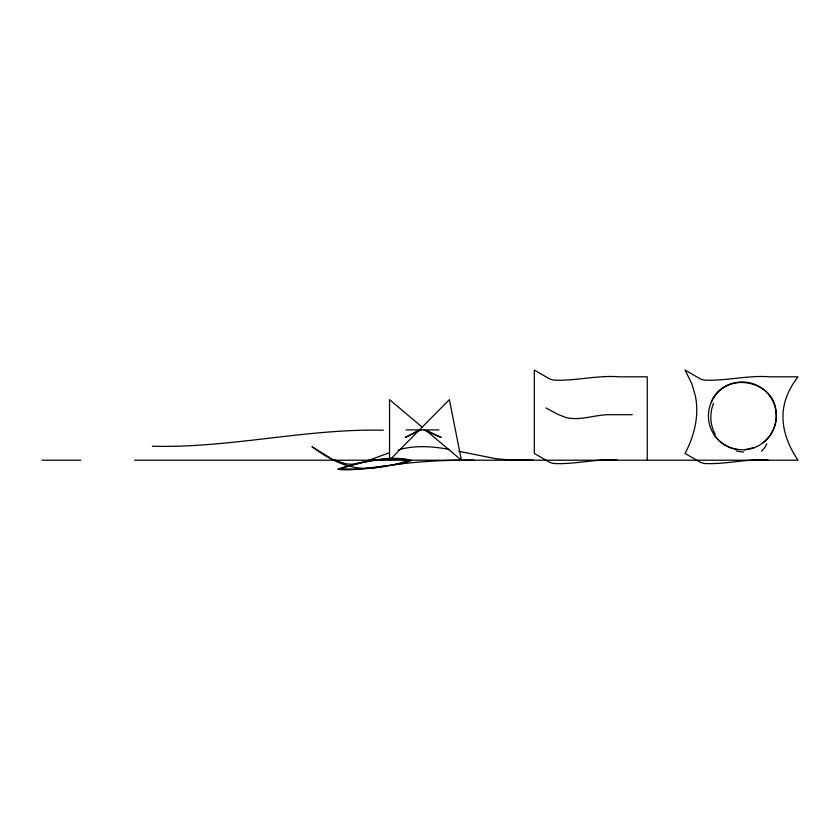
<?xml version="1.0" encoding="UTF-8"?>
<svg xmlns="http://www.w3.org/2000/svg" width="840" height="840" viewBox="0 0 840 840"><rect width="100%" height="100%" fill="white"/><g stroke="black" fill="none" stroke-linecap="round" stroke-linejoin="round"><path stroke-width="1.26" d="M775.876 420.808C774.659 429.356 770.007 437.346 763.182 442.638M711.312 402.171C723.282 370.293 775.772 379.344 776.15 413.532M419.454 429.912L405.248 437.483L420.956 429.912M754.53 447.542L744.639 449.736M389.456 452.707L365.253 461.58L353.367 464.079A46.694 40.037 -88.4 0 1 345.251 463.691L332.209 459.175L311.997 446.649C330.897 461.16 354.155 472.374 378.556 466.935C410.214 461.958 442.218 459.795 474.264 460.215M398.129 449.999C414.645 445.001 432.222 446.271 448.959 449.379M390.842 465.329L404.628 463.029L411.464 460.457C388.679 456.761 363.794 460.866 341.901 468.258L341.723 468.815C363.29 469.781 386.705 467.975 407.159 460.793L406.875 459.239C384.006 455.805 360.381 462.704 338.415 468.731L337.89 469.371C353.441 471.009 369.338 467.45 384.888 466.127M632.258 414.697L611.111 414.697C597.712 414.246 584.787 419.548 571.368 418.415A29.715 24.549 28.6 0 1 565.247 417.249L557.781 414.341L545.99 407.915M406.004 429.912L438.921 429.912M383.355 430.206C305.949 428.474 229.824 448.308 152.387 446.24M42 460.205L80.871 460.205M134.642 460.205L798 460.205C789.925 448.34 783.888 434.627 783.058 420.147A19.1 6.226 -90 0 1 783.143 412.219C784.14 399.2 790.073 387.03 798 376.824L769.954 376.824C747.936 375.018 726.18 381.192 704.351 380.1A12.296 5.271 20 0 1 700.371 378.924L685.052 370.052L691.876 383.911L695.331 395.724A53.592 39.396 -90 0 1 696.759 410.634C696.633 425.607 692.024 440.265 685.052 453.432L700.371 462.305A12.296 5.271 20 0 0 704.351 463.481C725.571 464.688 746.707 458.462 768.106 460.205M617.369 460.205C595.97 458.462 574.823 464.688 553.613 463.481A12.296 5.271 20 0 1 549.623 462.305L534.313 453.432L534.313 370.052L549.623 378.924A12.296 5.271 20 0 0 553.613 380.1C575.432 381.192 597.198 375.018 619.216 376.824L647.262 376.824L647.262 460.205M533.442 460.205L504.725 459.522A76.261 31.353 0 0 1 495.264 458.577L458.787 451.322M737.163 449.421C727.976 448.056 719.481 442.701 714.294 435.005M423.959 429.912L441.168 437.483L426.584 430.458M422.468 427.392L389.54 399.62L389.54 460.205L449.379 399.62L461.381 460.205L426.457 430.752M776.275 413.459A13.041 4.987 -89 0 1 775.981 420.924M715.239 434.301A32.645 28.675 -82.5 0 1 713.538 403.263M743.631 451.983A52.973 32.592 -47.1 0 1 736.228 450.901M766.773 443.782A53.004 29.904 15.9 0 1 761.471 451.143M724.794 444.948A33.915 33.915 0 0 0 776.223 416.567A33.915 33.915 0 0 0 725.939 386.221A33.915 33.915 0 0 0 724.794 444.948"/></g></svg>
